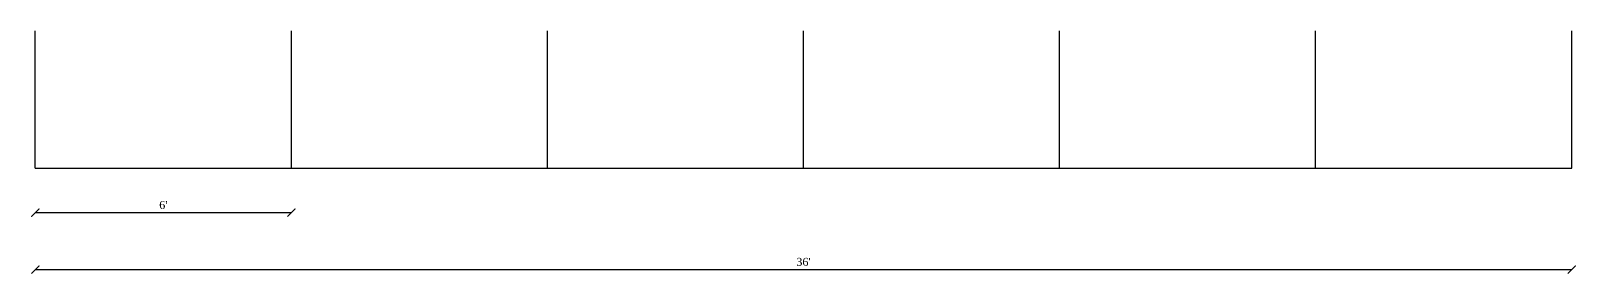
# Model space of a CAD drawing. Header units: inches. Extents: x 45643 to 70559, y -8725 to 1713.
# Drawn here: x 66397 to 66831.5, y -7870.9 to -7802.7 of the extents above; entities that cross this region are included whole.
import ezdxf

# ---------------------------------------------------------------- set-up
doc = ezdxf.new("R2010")
doc.units = ezdxf.units.IN
doc.header["$MEASUREMENT"] = 0
doc.layers.add('ELEVATION', color=6, linetype='Continuous', lineweight=30)
doc.styles.get("Standard").update_dxf_attribs({"font": 'times.ttf'})
doc.dimstyles.get("Standard").update_dxf_attribs({"dimtxt": 2.25, "dimasz": 2.25, "dimexe": 0.18, "dimexo": 0.0625, "dimgap": 1, "dimtad": 1, "dimdec": 1, "dimzin": 0, "dimdsep": 46, "dimlunit": 4, "dimtxsty": 'Standard', "dimblk": 'ARCHTICK', "dimcen": 0.09, "dimse1": 1, "dimse2": 1, "dimadec": 0, "dimazin": 0, "dimtfac": 1, "dimtdec": 1, "dimtofl": 0, "dimtmove": 0, "dimatfit": 3, "dimldrblk": 'ARCHTICK', "dimfxl": 1, "dimtolj": 1, "dimtzin": 0, "dimarcsym": 0})

# ---------------------------------------------------------------- blocks, each defined once
blk = doc.blocks.new('_ArchTick')
at = {"color": 0, "linetype": 'ByBlock', "const_width": 0.15}
blk.add_lwpolyline([(-0.5, -0.5), (0.5, 0.5)], dxfattribs=at)
blk = doc.blocks.new('*D1387')
at = {"layer": 'Defpoints', "color": 0, "transparency": 16777216}
for p in [(66398.23, -7841.22), (66470.23, -7841.22), (66470.23, -7853.69)]:
    blk.add_point(p, dxfattribs=at)
at = {"layer": 'ELEVATION', "color": 0, "lineweight": -2, "transparency": 16777216}
blk.add_line((66398.23, -7853.69), (66470.23, -7853.69), dxfattribs=at)
at = {"layer": 'ELEVATION', "color": 0, "lineweight": -2, "transparency": 16777216, "xscale": 2.25, "yscale": 2.25, "zscale": 2.25, "rotation": 180}
blk.add_blockref('_ArchTick', (66398.23, -7853.69), dxfattribs=at)
at = {"layer": 'ELEVATION', "color": 0, "lineweight": -2, "transparency": 16777216, "xscale": 2.25, "yscale": 2.25, "zscale": 2.25}
blk.add_blockref('_ArchTick', (66470.23, -7853.69), dxfattribs=at)
at = {"layer": 'ELEVATION', "color": 0, "transparency": 16777216, "insert": (66434.23, -7851.55), "char_height": 2.25, "attachment_point": 5}
blk.add_mtext("\\A1;6'", dxfattribs=at)
blk = doc.blocks.new('*D1388')
at = {"layer": 'Defpoints', "color": 0, "transparency": 16777216}
for p in [(66398.23, -7841.22), (66830.23, -7841.22), (66830.23, -7869.65)]:
    blk.add_point(p, dxfattribs=at)
at = {"layer": 'ELEVATION', "color": 0, "lineweight": -2, "transparency": 16777216}
blk.add_line((66398.23, -7869.65), (66830.23, -7869.65), dxfattribs=at)
at = {"layer": 'ELEVATION', "color": 0, "lineweight": -2, "transparency": 16777216, "xscale": 2.25, "yscale": 2.25, "zscale": 2.25, "rotation": 180}
blk.add_blockref('_ArchTick', (66398.23, -7869.65), dxfattribs=at)
at = {"layer": 'ELEVATION', "color": 0, "lineweight": -2, "transparency": 16777216, "xscale": 2.25, "yscale": 2.25, "zscale": 2.25}
blk.add_blockref('_ArchTick', (66830.23, -7869.65), dxfattribs=at)
at = {"layer": 'ELEVATION', "color": 0, "transparency": 16777216, "insert": (66614.23, -7867.51), "char_height": 2.25, "attachment_point": 5}
blk.add_mtext("\\A1;36'", dxfattribs=at)

msp = doc.modelspace()

# ---------------------------------------------------------------- linework, layer by layer
at = {"layer": 'ELEVATION'}
for p, q in [((66398.231, -7841.22), (66398.231, -7802.738)), ((66470.231, -7841.22), (66470.231, -7802.738)), ((66542.231, -7841.22), (66542.231, -7802.738)), ((66614.231, -7841.22), (66614.231, -7802.738)), ((66686.231, -7841.22), (66686.231, -7802.738)), ((66758.231, -7841.22), (66758.231, -7802.738)), ((66830.231, -7841.22), (66830.231, -7802.738)), ((66398.231, -7841.22), (66830.231, -7841.22))]:
    msp.add_line(p, q, dxfattribs=at)
for p in [(66470.231, -7841.22), (66542.231, -7841.22), (66614.231, -7841.22), (66686.231, -7841.22), (66758.231, -7841.22)]:
    msp.add_point(p, dxfattribs=at)

# ---------------------------------------------------------------- dimensions: what is measured, and where the dimension line sits
for base, p2, picture, middle in [((66470.231, -7853.69), (66470.231, -7841.22), '*D1387', (66434.231, -7851.546)), ((66830.231, -7869.652), (66830.231, -7841.22), '*D1388', (66614.231, -7867.507))]:
    dim = msp.add_linear_dim(base=base, p1=(66398.231, -7841.22), p2=p2, dimstyle='Standard', dxfattribs=at)
    dim.commit()
    dim.dimension.update_dxf_attribs({"geometry": picture, "text_midpoint": middle})

doc.saveas('drawing.dxf')
